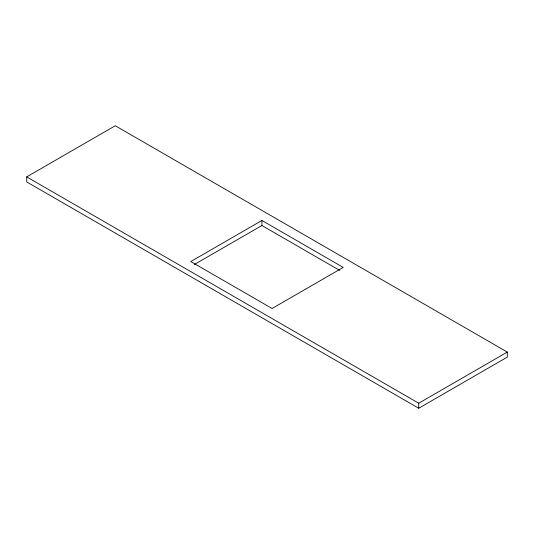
<?xml version="1.0" encoding="UTF-8"?>
<svg xmlns="http://www.w3.org/2000/svg" width="534" height="534" viewBox="0 0 534 534"><rect width="100%" height="100%" fill="white"/><g stroke="black" fill="none" stroke-linecap="round" stroke-linejoin="round"><path stroke-width="0.8" d="M26.7 176.887L115.271 125.75L507.3 352.086L507.3 357.113L418.729 408.25L26.7 181.914L26.7 176.887L418.729 403.223L507.3 352.086M261.92 220.475L190.772 261.553L272.08 308.492L343.228 267.421L261.92 220.475L261.92 225.508L339.631 270.371M194.363 264.504L261.92 225.508M418.729 403.223L418.729 408.25"/></g></svg>
